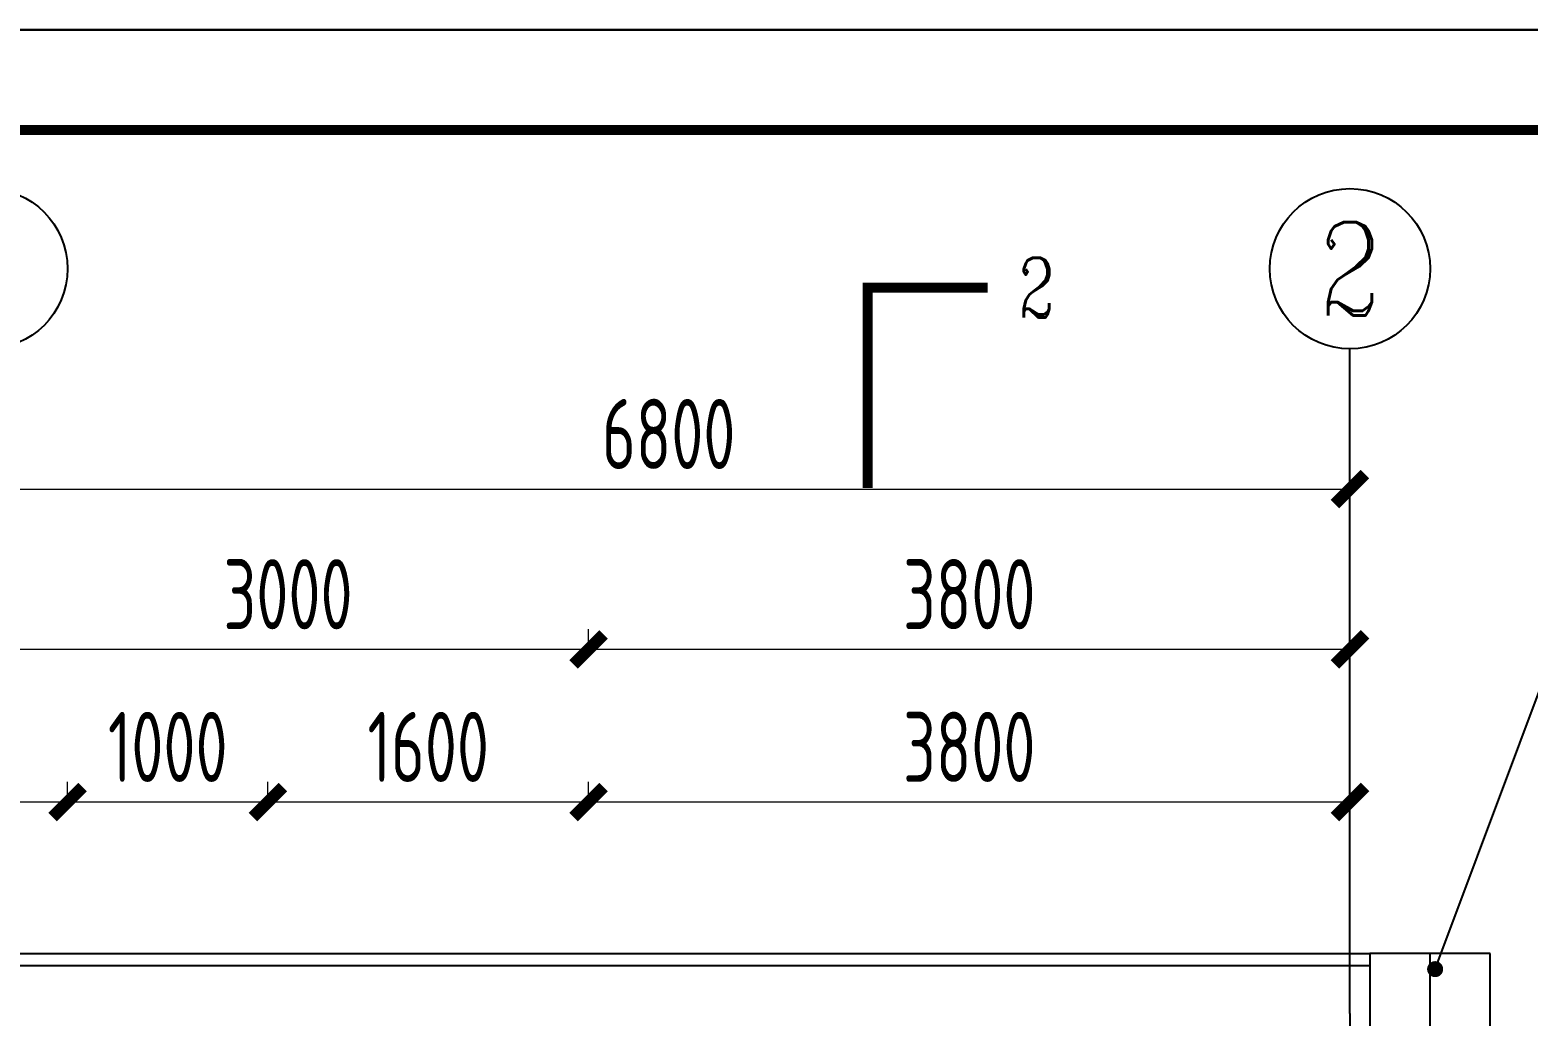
# Model space of a CAD drawing. Header units: millimetres. Extents: x 1742399 to 4898386, y 2481636 to 5226310.
# Drawn here: x 2089685 to 2097162, y 2611291 to 2616214 of the extents above; entities that cross this region are included whole.
import ezdxf
from ezdxf.enums import TextEntityAlignment as Align

# ---------------------------------------------------------------- set-up
doc = ezdxf.new("R2010")
doc.units = ezdxf.units.MM
doc.header["$LTSCALE"] = 1000
doc.linetypes.add('DOTE', pattern=[2.42, 2, -0.2, 0.02, -0.2])
for name, color, linetype in [('AXIS', 3, 'Continuous'), ('AXIS_TEXT', 7, 'Continuous'), ('DIM_LEAD', 3, 'Continuous'), ('DIM_SYMB', 3, 'Continuous'), ('DOTE', 1, 'DOTE'), ('LATRINE', 6, 'Continuous'), ('PUB_DIM', 3, 'Continuous'), ('PUB_TITLE', 4, 'Continuous'), ('YHJ_剖面_梁板', 4, 'Continuous'), ('YHJ_楼梯', 52, 'Continuous')]:
    doc.layers.add(name, color=color, linetype=linetype)
doc.styles.add('_TCH_AXIS', font='COMPLEX', dxfattribs={"bigfont": 'GBCBIG'})
doc.styles.add('_TCH_LABEL', font='COMPLEX', dxfattribs={"bigfont": 'GBCBIG'})
doc.styles.add('COMPLEX', font='COMPLEX')
doc.styles.add('TSSD_REIN_T3', font='tssdeng.shx', dxfattribs={"width": 0.7, "bigfont": 'hztxt.shx'})
doc.dimstyles.new('_TCH_ARCH&&100', dxfattribs={"dimtxt": 350, "dimasz": 150, "dimexe": 100, "dimexo": 200, "dimgap": 100, "dimtad": 1, "dimdec": 0, "dimzin": 0, "dimdsep": 46, "dimtxsty": 'TSSD_REIN_T3', "dimblk": 'ARCHTICK', "dimcen": 0.09, "dimclrt": 7, "dimazin": 2, "dimtfac": 1, "dimtdec": 0, "dimtix": 1, "dimtmove": 2, "dimatfit": 3, "dimfxl": 1, "dimfxlon": 1, "dimtolj": 1, "dimtzin": 0, "dimlwd": 18, "dimlwe": 18, "dimarcsym": 0})

# ---------------------------------------------------------------- blocks, each defined once
blk = doc.blocks.new('HAYJZ A3')
blk.add_lwpolyline([(4974.6, -403416.8), (46974.6, -403416.8), (46974.6, -433116.8), (4974.6, -433116.8), (4974.6, -403416.8)])
at = {"const_width": 50}
blk.add_lwpolyline([(7474.6, -403916.8), (46474.6, -403916.8), (46474.6, -432616.8), (7474.6, -432616.8), (7474.6, -403916.8)], dxfattribs=at)
at = {"layer": 'PUB_TITLE'}
blk.add_lwpolyline([(4974.6, -433116.8), (46974.6, -433116.8), (46974.6, -403416.8), (4974.6, -403416.8)], close=True, dxfattribs=at)
blk = doc.blocks.new('_AXISO')
blk.add_circle((0, 0), 0.5)
at = {"layer": 'AXIS_TEXT', "style": 'COMPLEX', "width": 1.041667}
blk.add_attdef('A', text='', height=0.56, dxfattribs=at).set_placement((-0.25, -0.28), (0.25, -0.28), align=Align.FIT)
blk = doc.blocks.new('_ArchTick')
at = {"color": 0, "linetype": 'ByBlock', "const_width": 0.4}
blk.add_lwpolyline([(-0.5, -0.5), (0.5, 0.5)], dxfattribs=at)
blk = doc.blocks.new('*D262')
at = {"layer": 'AXIS', "color": 0, "lineweight": 18, "transparency": 16777216}
for p, q in [((2089473, 2613921.2), (2089473, 2614022.2)), ((2096273, 2613921.2), (2096273, 2614022.2)), ((2089473, 2613922.2), (2096273, 2613922.2))]:
    blk.add_line(p, q, dxfattribs=at)
at = {"layer": 'Defpoints', "color": 0, "transparency": 16777216}
for p in [(2096273, 2613922.2), (2089473, 2611303.7), (2096273, 2611303.7)]:
    blk.add_point(p, dxfattribs=at)
at = {"layer": 'AXIS', "color": 0, "lineweight": 18, "transparency": 16777216, "xscale": 150, "yscale": 150, "zscale": 150, "rotation": 180}
blk.add_blockref('_ArchTick', (2089473, 2613922.2), dxfattribs=at)
at = {"layer": 'AXIS', "color": 0, "lineweight": 18, "transparency": 16777216, "xscale": 150, "yscale": 150, "zscale": 150}
blk.add_blockref('_ArchTick', (2096273, 2613922.2), dxfattribs=at)
at = {"layer": 'AXIS', "color": 7, "transparency": 16777216, "insert": (2092873, 2614197.2), "char_height": 350, "attachment_point": 5, "style": 'TSSD_REIN_T3'}
blk.add_mtext('\\A1;6800', dxfattribs=at)
blk = doc.blocks.new('*D263')
at = {"layer": 'AXIS', "color": 0, "lineweight": 18, "transparency": 16777216}
for p, q in [((2089473, 2613121.2), (2089473, 2613222.2)), ((2092473, 2613121.2), (2092473, 2613222.2)), ((2089473, 2613122.2), (2092473, 2613122.2))]:
    blk.add_line(p, q, dxfattribs=at)
at = {"layer": 'Defpoints', "color": 0, "transparency": 16777216}
for p in [(2092473, 2613122.2), (2089473, 2611303.7), (2092473, 2611303.7)]:
    blk.add_point(p, dxfattribs=at)
at = {"layer": 'AXIS', "color": 0, "lineweight": 18, "transparency": 16777216, "xscale": 150, "yscale": 150, "zscale": 150, "rotation": 180}
blk.add_blockref('_ArchTick', (2089473, 2613122.2), dxfattribs=at)
at = {"layer": 'AXIS', "color": 0, "lineweight": 18, "transparency": 16777216, "xscale": 150, "yscale": 150, "zscale": 150}
blk.add_blockref('_ArchTick', (2092473, 2613122.2), dxfattribs=at)
at = {"layer": 'AXIS', "color": 7, "transparency": 16777216, "insert": (2090973, 2613397.2), "char_height": 350, "attachment_point": 5, "style": 'TSSD_REIN_T3'}
blk.add_mtext('\\A1;3000', dxfattribs=at)
blk = doc.blocks.new('*D264')
at = {"layer": 'AXIS', "color": 0, "lineweight": 18, "transparency": 16777216}
for p, q in [((2092473, 2613121.2), (2092473, 2613222.2)), ((2096273, 2613121.2), (2096273, 2613222.2)), ((2092473, 2613122.2), (2096273, 2613122.2))]:
    blk.add_line(p, q, dxfattribs=at)
at = {"layer": 'Defpoints', "color": 0, "transparency": 16777216}
for p in [(2096273, 2613122.2), (2092473, 2611303.7), (2096273, 2611303.7)]:
    blk.add_point(p, dxfattribs=at)
at = {"layer": 'AXIS', "color": 0, "lineweight": 18, "transparency": 16777216, "xscale": 150, "yscale": 150, "zscale": 150, "rotation": 180}
blk.add_blockref('_ArchTick', (2092473, 2613122.2), dxfattribs=at)
at = {"layer": 'AXIS', "color": 0, "lineweight": 18, "transparency": 16777216, "xscale": 150, "yscale": 150, "zscale": 150}
blk.add_blockref('_ArchTick', (2096273, 2613122.2), dxfattribs=at)
at = {"layer": 'AXIS', "color": 7, "transparency": 16777216, "insert": (2094373, 2613397.2), "char_height": 350, "attachment_point": 5, "style": 'TSSD_REIN_T3'}
blk.add_mtext('\\A1;3800', dxfattribs=at)
blk = doc.blocks.new('*D285')
at = {"layer": 'Defpoints', "color": 0, "transparency": 16777216}
for p in [(2089873, 2612359.9), (2089473, 2611303.7), (2089873, 2611303.7)]:
    blk.add_point(p, dxfattribs=at)
at = {"layer": 'PUB_DIM', "color": 0, "lineweight": 18, "transparency": 16777216}
for p, q in [((2089473, 2612358.9), (2089473, 2612459.9)), ((2089873, 2612358.9), (2089873, 2612459.9)), ((2089473, 2612359.9), (2089873, 2612359.9))]:
    blk.add_line(p, q, dxfattribs=at)
at = {"layer": 'PUB_DIM', "color": 0, "lineweight": 18, "transparency": 16777216, "xscale": 150, "yscale": 150, "zscale": 150, "rotation": 180}
blk.add_blockref('_ArchTick', (2089473, 2612359.9), dxfattribs=at)
at = {"layer": 'PUB_DIM', "color": 0, "lineweight": 18, "transparency": 16777216, "xscale": 150, "yscale": 150, "zscale": 150}
blk.add_blockref('_ArchTick', (2089873, 2612359.9), dxfattribs=at)
at = {"layer": 'PUB_DIM', "color": 7, "transparency": 16777216, "insert": (2089103, 2612634.9), "char_height": 350, "attachment_point": 5, "style": 'TSSD_REIN_T3'}
blk.add_mtext('\\A1;400', dxfattribs=at)
blk = doc.blocks.new('*D286')
at = {"layer": 'Defpoints', "color": 0, "transparency": 16777216}
for p in [(2090873, 2612359.9), (2089873, 2611303.7), (2090873, 2611303.7)]:
    blk.add_point(p, dxfattribs=at)
at = {"layer": 'PUB_DIM', "color": 0, "lineweight": 18, "transparency": 16777216}
for p, q in [((2089873, 2612358.9), (2089873, 2612459.9)), ((2090873, 2612358.9), (2090873, 2612459.9)), ((2089873, 2612359.9), (2090873, 2612359.9))]:
    blk.add_line(p, q, dxfattribs=at)
at = {"layer": 'PUB_DIM', "color": 0, "lineweight": 18, "transparency": 16777216, "xscale": 150, "yscale": 150, "zscale": 150, "rotation": 180}
blk.add_blockref('_ArchTick', (2089873, 2612359.9), dxfattribs=at)
at = {"layer": 'PUB_DIM', "color": 0, "lineweight": 18, "transparency": 16777216, "xscale": 150, "yscale": 150, "zscale": 150}
blk.add_blockref('_ArchTick', (2090873, 2612359.9), dxfattribs=at)
at = {"layer": 'PUB_DIM', "color": 7, "transparency": 16777216, "insert": (2090373, 2612634.9), "char_height": 350, "attachment_point": 5, "style": 'TSSD_REIN_T3'}
blk.add_mtext('\\A1;1000', dxfattribs=at)
blk = doc.blocks.new('*D287')
at = {"layer": 'Defpoints', "color": 0, "transparency": 16777216}
for p in [(2092473, 2612359.9), (2090873, 2611303.7), (2092473, 2611303.7)]:
    blk.add_point(p, dxfattribs=at)
at = {"layer": 'PUB_DIM', "color": 0, "lineweight": 18, "transparency": 16777216}
for p, q in [((2090873, 2612358.9), (2090873, 2612459.9)), ((2092473, 2612358.9), (2092473, 2612459.9)), ((2090873, 2612359.9), (2092473, 2612359.9))]:
    blk.add_line(p, q, dxfattribs=at)
at = {"layer": 'PUB_DIM', "color": 0, "lineweight": 18, "transparency": 16777216, "xscale": 150, "yscale": 150, "zscale": 150, "rotation": 180}
blk.add_blockref('_ArchTick', (2090873, 2612359.9), dxfattribs=at)
at = {"layer": 'PUB_DIM', "color": 0, "lineweight": 18, "transparency": 16777216, "xscale": 150, "yscale": 150, "zscale": 150}
blk.add_blockref('_ArchTick', (2092473, 2612359.9), dxfattribs=at)
at = {"layer": 'PUB_DIM', "color": 7, "transparency": 16777216, "insert": (2091673, 2612634.9), "char_height": 350, "attachment_point": 5, "style": 'TSSD_REIN_T3'}
blk.add_mtext('\\A1;1600', dxfattribs=at)
blk = doc.blocks.new('*D288')
at = {"layer": 'Defpoints', "color": 0, "transparency": 16777216}
for p in [(2096273, 2612359.9), (2092473, 2611303.7), (2096273, 2611303.7)]:
    blk.add_point(p, dxfattribs=at)
at = {"layer": 'PUB_DIM', "color": 0, "lineweight": 18, "transparency": 16777216}
for p, q in [((2092473, 2612358.9), (2092473, 2612459.9)), ((2096273, 2612358.9), (2096273, 2612459.9)), ((2092473, 2612359.9), (2096273, 2612359.9))]:
    blk.add_line(p, q, dxfattribs=at)
at = {"layer": 'PUB_DIM', "color": 0, "lineweight": 18, "transparency": 16777216, "xscale": 150, "yscale": 150, "zscale": 150, "rotation": 180}
blk.add_blockref('_ArchTick', (2092473, 2612359.9), dxfattribs=at)
at = {"layer": 'PUB_DIM', "color": 0, "lineweight": 18, "transparency": 16777216, "xscale": 150, "yscale": 150, "zscale": 150}
blk.add_blockref('_ArchTick', (2096273, 2612359.9), dxfattribs=at)
at = {"layer": 'PUB_DIM', "color": 7, "transparency": 16777216, "insert": (2094373, 2612634.9), "char_height": 350, "attachment_point": 5, "style": 'TSSD_REIN_T3'}
blk.add_mtext('\\A1;3800', dxfattribs=at)

msp = doc.modelspace()

# ---------------------------------------------------------------- linework, layer by layer
at = {"layer": 'AXIS'}
msp.add_line((2096273, 2611303.7), (2096273, 2614622.2), dxfattribs=at)
at = {"layer": 'DIM_LEAD'}
msp.add_line((2096698.1, 2611525.4), (2097415.2, 2613442.4), dxfattribs=at)
at = {"layer": 'DIM_LEAD', "const_width": 40}
msp.add_lwpolyline([(2096691.1, 2611506.6, 1), (2096705.1, 2611544.1, 1)], format="xyb", close=True, dxfattribs=at)
at = {"layer": 'DIM_SYMB', "const_width": 50}
msp.add_lwpolyline([(2094465.7, 2614928.3), (2093865.7, 2614928.3), (2093865.7, 2613928.3)], dxfattribs=at)
at = {"layer": 'DOTE'}
msp.add_line((2096273, 2611303.7), (2096273, 2593903.7), dxfattribs=at)
at = {"layer": 'LATRINE'}
msp.add_lwpolyline([(2089433, 2610403.7), (2089433, 2611543.7), (2096313, 2611543.7), (2096373, 2611543.7)], dxfattribs=at)
at = {"layer": 'YHJ_剖面_梁板'}
msp.add_lwpolyline([(2089373, 2610403.7), (2089373, 2611603.7), (2096373, 2611603.7), (2096373, 2610403.7)], dxfattribs=at)
at = {"layer": 'YHJ_楼梯'}
for p, q in [((2096973, 2611603.7), (2096373, 2611603.7)), ((2096673, 2610203.7), (2096673, 2611603.7)), ((2096973, 2610203.7), (2096973, 2611603.7))]:
    msp.add_line(p, q, dxfattribs=at)

# ---------------------------------------------------------------- block references
msp.add_blockref('HAYJZ A3', (2070308.5, 3019631.2))
at = {"layer": 'AXIS'}
ref = msp.add_blockref('_AXISO', (2089473, 2615022.2), dxfattribs=dict(at, xscale=800, yscale=800, zscale=800))
ref.add_attrib('A', '1', dxfattribs={"layer": 'AXIS_TEXT', "height": 514.7, "style": '_TCH_AXIS'}).set_placement((2089362.7, 2614764.8), (2089583.3, 2614764.8), align=Align.FIT)
ref = msp.add_blockref('_AXISO', (2096273, 2615022.2), dxfattribs=dict(at, xscale=800, yscale=800, zscale=800))
ref.add_attrib('A', '2', dxfattribs={"layer": 'AXIS_TEXT', "height": 465.9, "style": '_TCH_AXIS'}).set_placement((2096117.7, 2614789.2), (2096428.3, 2614789.2), align=Align.FIT)

# ---------------------------------------------------------------- texts
at = {"layer": 'DIM_SYMB', "color": 7, "style": '_TCH_LABEL', "width": 0.705882}
msp.add_text('2', height=297.5, dxfattribs=at).set_placement((2094618.9, 2614779.5))

# ---------------------------------------------------------------- dimensions: what is measured, and where the dimension line sits
at = {"layer": 'AXIS'}
for p1, p2, distance, picture, middle in [((2089473, 2611303.7), (2096273, 2611303.7), 2618.5, '*D262', (2092873, 2614197.2)), ((2089473, 2611303.7), (2092473, 2611303.7), 1818.5, '*D263', (2090973, 2613397.2)), ((2092473, 2611303.7), (2096273, 2611303.7), 1818.5, '*D264', (2094373, 2613397.2))]:
    dim = msp.add_aligned_dim(p1=p1, p2=p2, distance=distance, dimstyle='_TCH_ARCH&&100', dxfattribs=at)
    dim.commit()
    dim.dimension.update_dxf_attribs({"geometry": picture, "text_midpoint": middle})
at = {"layer": 'PUB_DIM'}
dim = msp.add_linear_dim(base=(2089873, 2612359.9), p1=(2089473, 2611303.7), p2=(2089873, 2611303.7), angle=0, dimstyle='_TCH_ARCH&&100', dxfattribs=at)
dim.commit()
dim.dimension.update_dxf_attribs({"geometry": '*D285', "text_midpoint": (2089103, 2612634.9), "dimtype": 161})
for p1, p2, picture, middle in [((2089873, 2611303.7), (2090873, 2611303.7), '*D286', (2090373, 2612634.9)), ((2090873, 2611303.7), (2092473, 2611303.7), '*D287', (2091673, 2612634.9)), ((2092473, 2611303.7), (2096273, 2611303.7), '*D288', (2094373, 2612634.9))]:
    dim = msp.add_aligned_dim(p1=p1, p2=p2, distance=1056.2, dimstyle='_TCH_ARCH&&100', dxfattribs=at)
    dim.commit()
    dim.dimension.update_dxf_attribs({"geometry": picture, "text_midpoint": middle})

doc.saveas('drawing.dxf')
